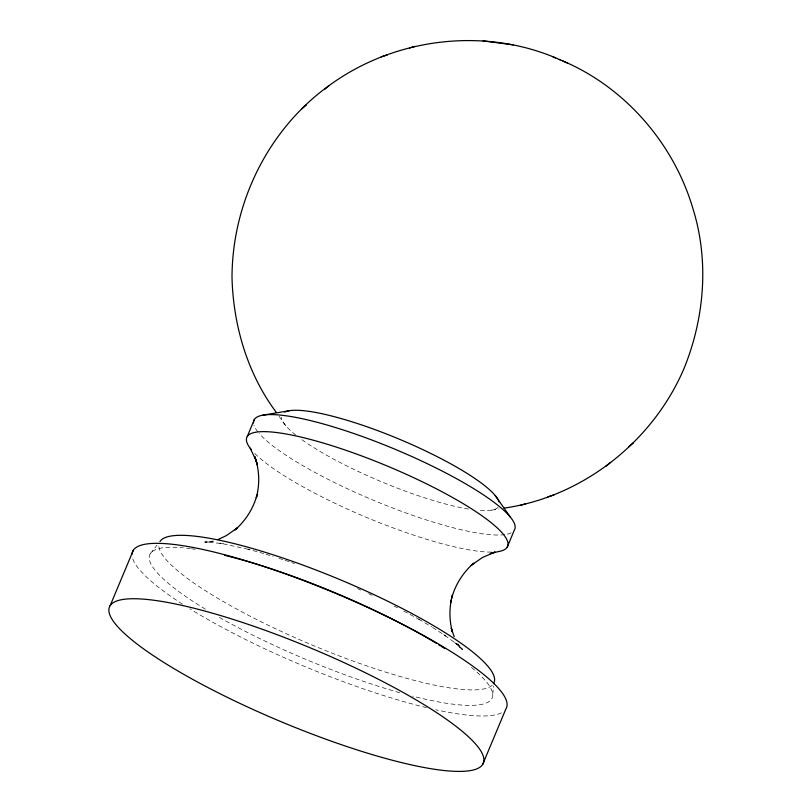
<?xml version="1.0" encoding="UTF-8"?>
<svg xmlns="http://www.w3.org/2000/svg" width="812" height="812" viewBox="0 0 812 812"><rect width="100%" height="100%" fill="white"/><g stroke="black" fill="none" stroke-linecap="round" stroke-linejoin="round"><path stroke-width="0.61" stroke-dasharray="4.06 3.04" d="M492.722 694.372L493.726 686.181M150.393 553.581L157.01 545.228M213.312 540.995L205.629 542.274L213.18 541.665L204.715 541.908L223.31 543.675L219.768 543.086L249.436 549.562M491.666 510.149L499.106 508.931M249.731 549.602L247.985 549.135L263.616 553.561M266.021 554.231L273.177 556.514M279.135 558.412L282.718 559.549M285.103 560.31L294.421 563.579M357.483 588.639L360.802 590.111M368.628 593.673L372.028 595.287M394.175 606.107L397.403 607.752M403.838 611.06L419.774 619.789M418.718 619.18L431.568 626.813M432.634 627.453L445.829 636.07L443.068 634.06L456.994 644.241L453.928 642.008L462.637 649.387L456.608 643.804L462.667 650.118L457.197 643.327L460.769 648.575L457.207 642.779M279.064 416.292L285.459 425.346M471.539 667.565A185.552 36.357 22.7 0 1 412.547 696.128M399.717 692.687A185.552 36.357 22.7 0 1 219.423 617.414M205.355 609.162A185.552 36.357 22.7 0 1 183.238 547.806M186.669 548.161A185.552 36.357 22.7 0 1 190.252 548.597M191.47 548.76A185.552 36.357 22.7 0 1 195.235 549.308M501.38 712.814A202.594 39.697 22.7 0 1 435.841 709.769M426.564 707.628A202.594 39.697 22.7 0 1 189.856 608.797M182.436 604.118A202.594 39.697 22.7 0 1 132.366 557.337M492.214 685.206A181.391 35.545 22.7 0 1 313.726 645.713A181.391 35.545 22.7 0 1 158.827 546.08M511.195 532.824A141.339 27.699 22.7 0 1 505.927 534.438M504.841 534.611A141.339 27.699 22.7 0 1 377.448 501.928A141.339 27.699 22.7 0 1 259.16 433.476M257.729 431.74A141.339 27.699 22.7 0 1 253.943 425.082M497.979 507.439A117.781 23.081 22.7 0 1 477.791 510.291M468.534 509.073A117.781 23.081 22.7 0 1 300.572 438.734M295.7 435.009A117.781 23.081 22.7 0 1 281.338 417.256M491.443 552.089A141.339 27.699 22.7 0 1 365.644 517.031A141.339 27.699 22.7 0 1 253.537 452.193"/><path stroke-width="1.22" d="M110.148 605.661L133.33 550.252M247.284 436.45L254.41 419.408M507.165 547.258L514.29 530.216A141.339 27.699 22.7 0 0 391.059 447.605A141.339 27.699 22.7 0 0 253.537 422.961M482.653 764.488A202.594 39.697 22.7 0 0 222.183 616.034A202.594 39.697 22.7 0 0 184.365 674.701A202.594 39.697 22.7 0 0 482.653 764.488L505.825 709.079A202.594 39.697 22.7 0 0 331.631 591.684A202.594 39.697 22.7 0 0 132.062 554.231M560.239 59.865C485.87 26.39 394.51 37.464 329.053 85.615C268.143 129.392 232.11 202.959 232.009 277.623C233.277 325.379 247.416 373.743 276.222 412.273M504.059 508.119C582.955 496.842 653.031 441.342 684.13 368.242C704.491 317.949 709.241 260.967 693.001 208.846C673.595 142.607 623.535 85.361 559.255 59.479M324.577 89.381L329.053 85.615M301.587 109.041L306.368 105.022M628.752 446.783L633.522 442.763M606.067 466.189L610.543 462.424M218.042 539.554L226.335 535.626L237.611 527.719L235.054 529.871C245.64 520.736 253.385 508.403 257.018 494.904L256.338 497.665C259.942 484.216 259.404 469.712 254.806 456.567L257.384 464.9L256.196 460.993M409.593 47.969L414.932 46.325M381.112 56.84L387.324 54.932M520.177 505.47L525.526 503.836M547.795 496.873L554.007 494.965M262.783 415.176L289.052 410.77M513.194 44.883L482.998 40.874M552.86 56.83L555.54 57.946M562.919 61.093L567.497 63.072M495.259 495.574L510.23 516.95M250.238 448.265L256.034 460.566M454.192 636.679L451.208 628.112L452.406 632.01C449.564 621.566 449.178 610.472 451.299 599.855L450.609 602.636L452.365 595.338L451.685 598.099C455.359 584.61 463.134 572.298 473.741 563.193L471.183 565.345L482.49 557.479L495.127 552.038L490.133 553.571L498.791 551.49A141.339 27.699 22.7 0 0 383.924 464.657A141.339 27.699 22.7 0 0 251.344 449.716M224.701 555.317A185.552 36.357 22.7 0 1 436.602 643.459M438.663 644.728A185.552 36.357 22.7 0 1 440.693 645.976M441.758 646.646A185.552 36.357 22.7 0 1 444.915 648.636M159.954 541.513A181.391 35.545 22.7 0 1 346.257 582.285A181.391 35.545 22.7 0 1 493.463 683.714M284.657 412.11A117.781 23.081 22.7 0 1 399.504 439.272A117.781 23.081 22.7 0 1 499.035 501.897"/></g></svg>
